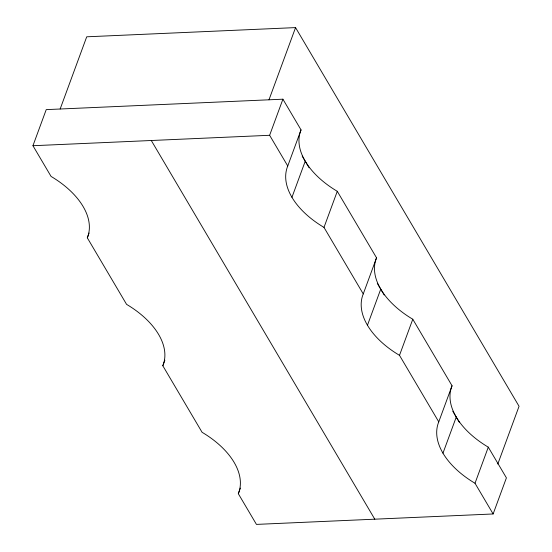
<?xml version="1.0" encoding="UTF-8"?>
<svg xmlns="http://www.w3.org/2000/svg" width="552" height="552" viewBox="0 0 552 552"><rect width="100%" height="100%" fill="white"/><g stroke="black" fill="none" stroke-linecap="round" stroke-linejoin="round"><path stroke-width="0.83" d="M32.947 145.721L46.23 109.62L282.914 99.187L301.033 129.892A79.046 46.237 20.2 0 0 337.279 191.302L376.54 257.825A79.046 46.237 20.2 0 0 412.786 319.235L452.047 385.758A79.046 46.237 20.2 0 0 488.292 447.161L506.412 477.866L493.129 513.967L256.445 524.4L238.319 493.695A79.046 46.237 20.2 0 0 202.08 432.292L162.819 365.762A79.046 46.237 20.2 0 0 126.574 304.359L87.313 237.829A79.046 46.237 20.2 0 0 51.067 176.426L32.947 145.721L269.631 135.288L287.751 165.993A79.046 46.237 20.2 0 0 323.996 227.403L363.257 293.926A79.046 46.237 20.2 0 0 399.503 355.336L438.764 421.859A79.046 46.237 20.2 0 0 475.01 483.262L493.129 513.967M60.154 109.006L86.719 36.805L295.555 27.6L519.053 406.279L497.8 464.039M87.313 237.829L89.079 233.02M162.819 365.762L164.882 360.146M268.99 99.802L295.555 27.6M269.631 135.288L282.914 99.187M287.751 165.993L301.033 129.892M291.953 197.312L305.235 161.212M323.996 227.403L337.279 191.302M238.319 493.695L240.389 488.078M363.257 293.926L376.54 257.825M367.459 325.245L380.742 289.144M399.503 355.336L412.786 319.235M438.764 421.859L452.047 385.758M442.966 453.178L456.249 417.077M475.01 483.262L488.292 447.161M302.213 156.092L309.12 167.787M377.292 283.293L384.192 294.989M452.792 411.226L459.264 422.19M151.289 140.505L374.787 519.184"/></g></svg>
